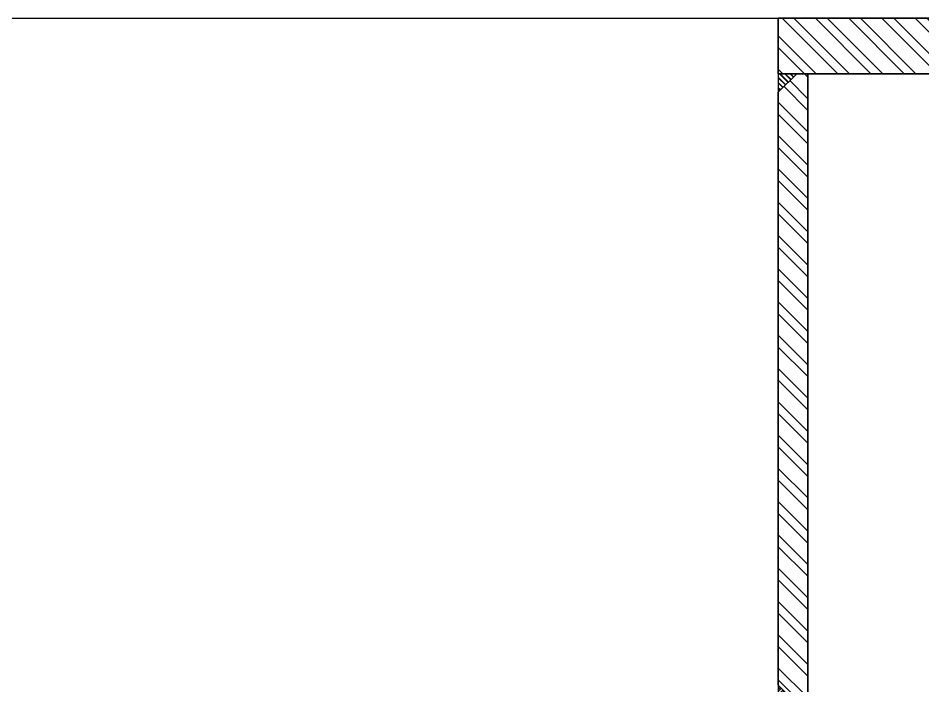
# Model space of a CAD drawing. Header units: centimetres. Extents: x -20963 to 233486, y -95276 to 159172.
# Drawn here: x 106559.74 to 106584.17, y 31755.33 to 31773.35 of the extents above; entities that cross this region are included whole.
import ezdxf

# ---------------------------------------------------------------- set-up
doc = ezdxf.new("R2010")
doc.units = ezdxf.units.CM
doc.header["$LTSCALE"] = 10
doc.header["$MEASUREMENT"] = 0
doc.linetypes.add('DASHDOT2', pattern=[0.5, 0.25, -0.125, 0, -0.125])
for name, color, linetype in [('006 plans$0$$0$A-ELV-20', 11, 'Continuous'), ('006 plans$0$$glazing$0$steel', 7, 'Continuous'), ('A-MA-DEMISE LINE', 10, 'DASHDOT2'), ('LP-DIMENSION_INT_100', 51, 'Continuous')]:
    doc.layers.add(name, color=color, linetype=linetype)
doc.layers.add('006 plans$0$$glazing$0$A-LIN-30', color=2, linetype='Continuous', lineweight=30)
doc.layers.add('006 plans$0$$glazing$0$Hatch_steel', color=33, linetype='Continuous', lineweight=30)

# ---------------------------------------------------------------- blocks, each defined once
blk = doc.blocks.new('006 plans$0$$glazing$0$SPF2_MULLION')
at = {"layer": '006 plans$0$$glazing$0$Hatch_steel'}
h = blk.add_hatch(dxfattribs=at)
h.set_pattern_fill('_USER', color=256, angle=135, style=0, pattern_type=0)
h.set_pattern_definition([(45.00000000000001, (2569.187130626291, -1530.774650389794), (0.7071067811865476, -0.7071067811865475), [])])
h.paths.add_polyline_path([(34.65540718240663, -66.06982391170459), (39.65540718240663, -66.06982391170459), (39.65540718240663, -71.06982391170459)])
h = blk.add_hatch(dxfattribs=at)
h.set_pattern_fill('_USER', color=256, angle=135, style=0, pattern_type=0)
h.set_pattern_definition([(315, (2569.187130626291, 1228.635002566385), (0.7071067811865476, 0.7071067811865475), [])])
h.paths.add_polyline_path([(34.65540718240663, -236.0698239117046), (39.65540718240663, -236.0698239117046), (39.65540718240663, -231.0698239117046)])
at = {"layer": '006 plans$0$$glazing$0$steel'}
for p, q in [((39.65540718240663, -71.06982391170459), (39.65540718240663, -66.06982391170459)), ((39.65540718240663, -236.0698239117046), (39.65540718240663, -231.0698239117046))]:
    blk.add_line(p, q, dxfattribs=at)
for points in [[(34.65540718240663, -236.0698239117046), (31.65540718240663, -236.0698239117046), (31.65540718240663, -66.06982391170459), (34.65540718240663, -66.06982391170459), (39.65540718240663, -71.06982391170459), (39.65540718240663, -231.0698239117046)], [(-40.34459281759337, -251.0698239117046), (39.65540718240663, -251.0698239117046), (39.65540718240663, -236.0698239117046), (-40.34459281759337, -236.0698239117046)]]:
    blk.add_lwpolyline(points, close=True, dxfattribs=at)
blk = doc.blocks.new('006 plans$0$$glazing$0$SPF1_MULLION')
at = {"layer": '006 plans$0$$glazing$0$Hatch_steel'}
h = blk.add_hatch(dxfattribs=at)
h.set_pattern_fill('STEEL', color=256, scale=2, style=0)
h.set_pattern_definition([(45, (0, 0), (-4.490128060534576, 4.490128060534577), []), (45, (0, 3.175), (-4.490128060534576, 4.490128060534577), [])])
h.paths.add_polyline_path([(39.65540718235297, -51.0698242604501), (-40.34459281764703, -51.0698242604501), (-40.34459281764703, -66.0698242604501), (39.65540718235297, -66.0698242604501)])
h.paths.add_polyline_path([(39.65540718235297, -71.0698242604501), (34.65540718235297, -66.0698242604501), (31.65540718235297, -66.0698242604501), (31.65540718235297, -236.0698242604501), (34.65540718235297, -236.0698242604501), (39.65540718235297, -231.0698242604501)])
h.paths.add_polyline_path([(39.65540718235297, -236.0698242604501), (-40.34459281764703, -236.0698242604501), (-40.34459281764703, -251.0698242604501), (39.65540718235297, -251.0698242604501)])
h.paths.add_polyline_path([(-32.34459281764703, -66.0698242604501), (-35.34459281764703, -66.0698242604501), (-40.34459281764703, -71.0698242604501), (-40.34459281764703, -231.0698242604501), (-35.34459281764703, -236.0698242604501), (-32.34459281764702, -236.0698242604501)])
h = blk.add_hatch(dxfattribs=at)
h.set_pattern_fill('_USER', color=256, angle=135, style=0, pattern_type=0)
h.set_pattern_definition([(135, (-2569.876316261622, -1530.774650738527), (-0.7071067811865476, -0.7071067811865475), [])])
h.paths.add_polyline_path([(-35.34459281764703, -66.0698242604501), (-40.34459281764703, -66.0698242604501), (-40.34459281764703, -71.0698242604501)])
h = blk.add_hatch(dxfattribs=at)
h.set_pattern_fill('_USER', color=256, angle=135, style=0, pattern_type=0)
h.set_pattern_definition([(225, (-2569.876316261622, 1228.635002217627), (-0.7071067811865476, 0.7071067811865475), [])])
h.paths.add_polyline_path([(-35.34459281764703, -236.0698242604501), (-40.34459281764703, -236.0698242604501), (-40.34459281764703, -231.0698242604501)])
at = {"layer": '006 plans$0$$glazing$0$steel'}
for p, q in [((-40.34459281764703, -71.0698242604501), (-40.34459281764703, -66.0698242604501)), ((-40.34459281764703, -236.0698242604501), (-40.34459281764703, -231.0698242604501))]:
    blk.add_line(p, q, dxfattribs=at)
for points in [[(-32.34459281764703, -236.0698242604501), (-35.34459281764703, -236.0698242604501), (-40.34459281764703, -231.0698242604501), (-40.34459281764703, -71.0698242604501), (-35.34459281764703, -66.0698242604501), (-32.34459281764703, -66.0698242604501)], [(-40.34459281764703, -251.0698242604501), (39.65540718235297, -251.0698242604501), (39.65540718235297, -236.0698242604501), (-40.34459281764703, -236.0698242604501)]]:
    blk.add_lwpolyline(points, close=True, dxfattribs=at)
blk = doc.blocks.new('gfgf')
at = {"layer": '006 plans$0$$0$A-ELV-20'}
blk.add_line((390947.0027854802, 245051.0690895038), (402905.6156032693, 245051.0694226229), dxfattribs=at)
at = {"layer": '006 plans$0$$glazing$0$A-LIN-30', "color": 30}
blk.add_line((391448.3766191546, 245051.0692497446), (405447.3925695645, 245051.0692497446), dxfattribs=at)
at = {"color": 1, "rotation": 180}
blk.add_blockref('006 plans$0$$glazing$0$SPF2_MULLION', (401907.8421387654, 244799.9995233386), dxfattribs=at)
at = {"extrusion": (0, 0, -1), "zscale": -1, "rotation": 179.9995241746047}
blk.add_blockref('006 plans$0$$glazing$0$SPF1_MULLION', (-401908.5334094652, 244799.9997293712), dxfattribs=at)
blk = doc.blocks.new('PLAN')
at = {"layer": 'A-MA-DEMISE LINE', "color": 4, "xscale": 0.1, "yscale": 0.1, "zscale": 0.1}
blk.add_blockref('gfgf', (62317.38110199603, 7268.244242211797, -1.122847812e-07), dxfattribs=at)

msp = doc.modelspace()

# ---------------------------------------------------------------- block references
at = {"layer": 'LP-DIMENSION_INT_100', "color": 2}
msp.add_blockref('PLAN', (4076.066850585368, 0), dxfattribs=at)

doc.saveas('drawing.dxf')
